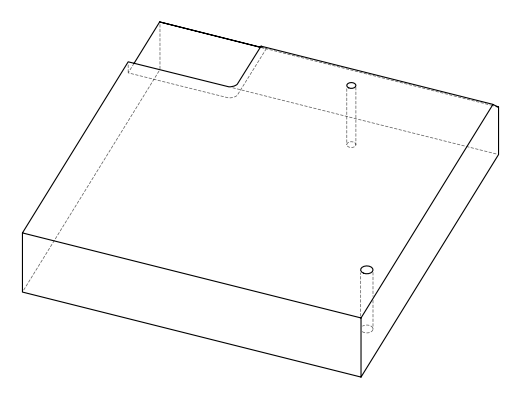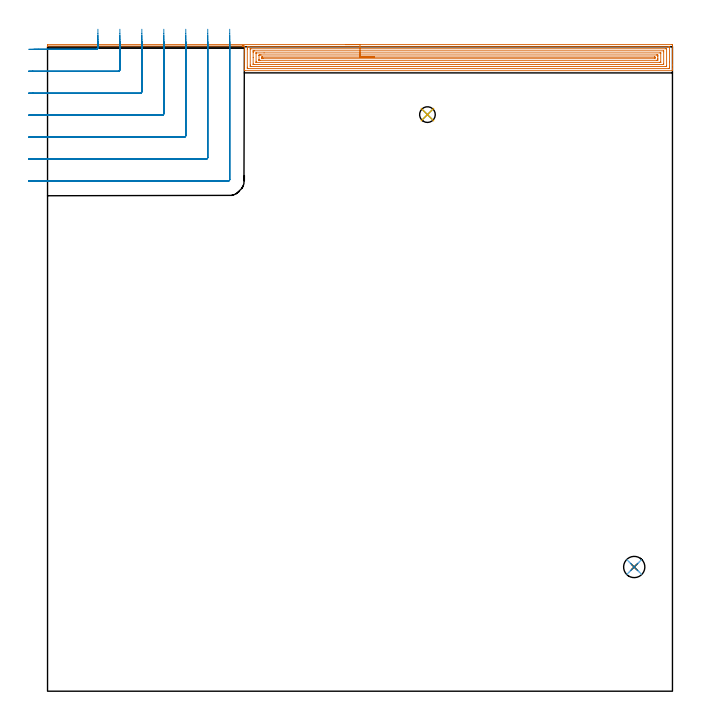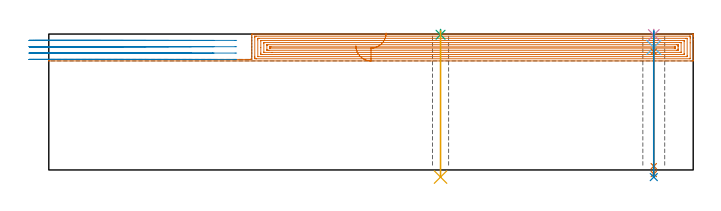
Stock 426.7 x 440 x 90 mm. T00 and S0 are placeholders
(PLAN: 8 operations, 6 tool changes, 27.9 min)
(1 AREA_MILL | FG_CHAMFER_SURFACE | UGT0205_001 | 17.68 min | 63183 mm3)
(2 MILL_CORNER_NOTCH_RECTANGULAR | CORNER_NOTCH_RECTANGULAR | UGT0201_104 | Follow Part, ap 5, ae 75% | 8.87 min | 212394 mm3)
(3 SPOT_DRILL | STEP1HOLE | NXT0321_9005460120000 | 0.03 min | 0 mm3)
(4 SPOT_DRILL_1 | STEP1HOLE_1 | NXT0321_9005460120000 | 0.03 min | 3 mm3)
(5 DRILL_THROUGH_HOLE_INTO_CENTER | STEP1HOLE | UGT0301_502 | 0.39 min | 8046 mm3)
(6 DRILL_BLIND_HOLE_INTO_CENTER | STEP1HOLE_1 | NXT0301_030 | 0.05 min | 220 mm3)
(7 GUN_DRILL_THROUGH_HOLE | STEP1HOLE_1 | UGT0307_001 | 0.44 min | 1572 mm3)
(8 SPADE_DRILL_TO_ENLARGE_THROUGH_HOLE | STEP1HOLE_1 | UGT0306_005 | 0.39 min | 13034 mm3)
(TOOL UGT0205_001 | Chamfer Mill 20 x 3 x 45 deg. | D20 FL50 Z2)
(TOOL UGT0201_104 | End Mill 20 mm | D20 FL22 Z2)
(TOOL NXT0321_9005460120000 | NC Spot Drill, 142deg, 12mm, Carbide, Uncoated | D12 PA142 FL30 Z2)
(TOOL UGT0301_502 | Carbide Drill 10.7 mm | D10.7 PA118 FL94 Z2)
(TOOL NXT0301_030 | Carbide Drill 5.9mm [860.1-0590-018A1-MM 2214] | D5.9 PA140 FL28 Z2)
(TOOL UGT0307_001 | Gun Drill 5 mm | D5 PA130 FL24 Z1)
(TOOL UGT0306_005 | Spade Drill 14.5mm | D14.5 PA132 FL10 Z2)
(OP 1 AREA_MILL)
G17 G21 G94 G90
T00 M6
G54
G17 G0 G90 X203.35 Y441.5 S1061 M3
G43 Z100. H0
Z82.2
G94 G1 X203.388 Z81.328 F250.
X203.502 Z80.464
X203.691 Z79.612
X203.953 Z78.78
X204.287 Z77.974
X204.69 Z77.2
X205.158 Z76.464
X205.69 Z75.772
X206.279 Z75.129
X206.922 Z74.54
X207.614 Z74.009
X208.35 Z73.54
X209.124 Z73.137
X209.93 Z72.803
X210.762 Z72.541
X211.614 Z72.352
X212.478 Z72.238
X213.35 Z72.2
X426.076
X426.472 Y441.496 Z72.202
X426.69 Y441.492 Z72.206
X426.7 Y441.271 Z72.427
Y427.468 Z86.228
Y425.081 Z88.614
Y424.378 Z89.322
Y424.094 Z89.606
Y423.721 Z89.97
X426.692 Y423.703 Z89.988
X426.522 Y423.7 Z90.
X134.695
X134.41 Y423.705 Z89.99
X134.4 Y424.028 Z89.669
Y440.5 Z73.2
X133.815
X133.801 Y440.495 Z73.194
X133.753 Y440.5 Z73.2
X133.745 Y440.496 Z73.195
X133.734 Y440.5 Z73.2
X133.693
X133.69 Y440.498 Z73.198
X133.634 Y440.5 Z73.2
X133.578
X133.566 Y440.498 Z73.196
X133.563 Z73.195
X133.561 Y440.499 Z73.196
X133.556 Y440.5 Z73.2
X133.544 Y440.498 Z73.196
X133.542 Z73.195
X133.521 Y440.5 Z73.2
X133.52 Y440.499 Z73.198
X133.518 Y440.497 Z73.194
X133.509 Y440.499
X133.493 Z73.192
X133.467 Y440.5 Z73.2
X133.457
X133.415
X133.41 Y440.498 Z73.197
X133.354 Y440.5
X132.925 Z73.2
X0.177
X0.009 Y440.503 Z73.188
X0. Y440.524 Z73.166
Y440.9 Z72.799
Y441.186 Z72.513
X0.01 Y441.493 Z72.205
X0.079 Y441.5 Z72.2
X213.35
Y440.086 Z73.614
X424.323 Y440.085 Z73.615
X424.69 Y440.078 Z73.622
X424.694 Y439.961 Z73.739
X424.699 Y439.713 Z73.987
X424.7 Y429.538 Z84.162
Y426.442 Z87.258
X424.699 Y425.965 Z87.735
X424.698 Y425.56 Z88.14
X424.69 Y425.151 Z88.549
X424.682 Y425.12 Z88.58
X424.663 Y425.119 Z88.581
X424.61 Y425.116 Z88.584
X424.503 Y425.115 Z88.585
X424.288 Y425.114 Z88.586
X137.343
X136.483 Y425.119 Z88.581
X136.442 Y425.121 Z88.579
X136.41 Y425.141 Z88.559
X136.404 Y425.159 Z88.541
X136.4 Y425.965 Z87.735
Y426.047 Z87.653
Y438.432 Z75.268
X136.403 Y439.235 Z74.465
X136.405 Y439.311 Z74.389
X136.483 Y440.079 Z73.621
X136.522 Y440.08 Z73.62
X137.377 Y440.086 Z73.614
X137.411
X213.35
Y438.672 Z75.028
X422.176 Y438.671 Z75.029
X422.5 Y438.669 Z75.031
X422.608 Y438.668 Z75.032
X422.685 Y438.665 Z75.035
X422.691 Y438.547 Z75.153
X422.697 Y438.35 Z75.35
X422.699 Y438.153 Z75.547
Y426.85 Z86.85
Y426.654 Z87.046
X422.694 Y426.587 Z87.113
X422.69 Y426.54 Z87.16
X422.661 Y426.535 Z87.165
X422.5 Y426.533 Z87.167
X421.931 Y426.529 Z87.171
X139.164
X138.592 Y426.532 Z87.168
X138.465 Y426.535 Z87.165
X138.41 Y426.538 Z87.162
X138.402 Y426.719 Z86.981
X138.401 Y426.85 Z86.85
X138.4 Y427.606 Z86.094
X138.401 Y438.539 Z75.161
X138.403 Y438.634 Z75.066
X138.406 Y438.656 Z75.044
X138.409 Y438.663 Z75.037
X138.423 Y438.665 Z75.035
X138.515 Y438.668 Z75.032
X138.84 Y438.671 Z75.029
X213.35 Y438.672 Z75.028
Y437.257 Z76.443
X420.579
X420.634 Y437.256 Z76.444
X420.672 Y437.253 Z76.447
X420.689 Y437.251 Z76.449
X420.69 Y437.232 Z76.468
X420.696 Y437.02 Z76.68
X420.7 Y436.594 Z77.106
Y428.632 Z85.068
X420.694 Y428.183 Z85.517
X420.69 Y427.966 Z85.734
X420.685 Y427.949 Z85.751
X420.659 Y427.947 Z85.753
X420.6 Y427.945 Z85.755
X420.502 Y427.943 Z85.757
X140.952
X140.74 Y427.944 Z85.756
X140.541 Y427.947 Z85.753
X140.443 Y427.95 Z85.75
X140.41 Y427.957 Z85.743
X140.408 Y427.987 Z85.713
X140.401 Y428.279 Z85.421
X140.4 Y432.704 Z80.996
Y436.242 Z77.458
Y436.581 Z77.119
X140.402 Y437.125 Z76.575
X140.406 Y437.205 Z76.495
X140.41 Y437.247 Z76.453
X140.441 Y437.25 Z76.45
X140.61 Y437.253 Z76.447
X140.952 Y437.256 Z76.444
X141.162 Y437.257 Z76.443
X213.35
Y435.843 Z77.857
X418.18
X418.477 Y435.84 Z77.86
X418.672 Y435.836 Z77.864
X418.691 Y435.829 Z77.871
X418.695 Y435.818 Z77.882
X418.698 Y435.791 Z77.909
X418.7 Y435.696 Z78.004
X418.699 Y429.504 Z84.196
X418.698 Y429.421 Z84.279
X418.694 Y429.38 Z84.32
X418.691 Y429.366 Z84.334
X418.624 Y429.363 Z84.337
X418.328 Y429.358 Z84.342
X418.18 Y429.357 Z84.343
X418.031
X142.739
X142.591 Y429.358 Z84.342
X142.492 Y429.361 Z84.339
X142.421 Y429.364 Z84.336
X142.41 Y429.393 Z84.307
X142.406 Y429.504 Z84.196
X142.401 Y429.839 Z83.861
Y435.696 Z78.004
X142.402 Y435.78 Z77.92
X142.406 Y435.821 Z77.879
X142.409 Y435.836 Z77.864
X142.443 Y435.838 Z77.862
X142.592 Y435.842 Z77.858
X147.851 Y435.843 Z77.857
X213.35
Y434.429 Z79.271
X415.737 Y434.428 Z79.272
X416.244 Y434.426 Z79.274
X416.638 Y434.422 Z79.278
X416.69 Y434.419 Z79.281
X416.696 Y434.364 Z79.336
X416.699 Y433.927 Z79.773
X416.7 Y433.475 Z80.225
Y432.158 Z81.542
Y431.707 Z81.993
X416.697 Y431.273 Z82.427
X416.692 Y430.83 Z82.87
X416.679 Y430.778 Z82.922
X416.624 Y430.776 Z82.924
X416.497 Y430.773 Z82.927
X416.244 Y430.772 Z82.928
X415.857 Y430.771 Z82.929
X145.034 Y430.772 Z82.928
X144.527 Y430.774 Z82.926
X144.455 Y430.775 Z82.925
X144.419 Y430.778 Z82.922
X144.41 Y430.896 Z82.804
X144.403 Y431.147 Z82.553
X144.401 Y431.273 Z82.427
Y434.052 Z79.648
X144.403 Y434.178 Z79.522
X144.41 Y434.422 Z79.278
X144.527 Y434.424 Z79.276
X144.915 Y434.427 Z79.273
X145.421 Y434.429 Z79.271
X145.807
X213.35
Y433.015 Z80.685
X414.485 Y433.014 Z80.686
X414.66 Y433.008 Z80.692
X414.691 Y433.003 Z80.697
X414.695 Y432.98 Z80.72
X414.698 Y432.954 Z80.746
X414.699 Y432.927 Z80.773
X414.7 Y432.801 Z80.899
Y432.479 Z81.221
X414.698 Y432.359 Z81.341
X414.695 Y432.278 Z81.422
X414.69 Y432.215 Z81.485
X414.683 Y432.192 Z81.508
X414.428 Y432.185 Z81.515
X147.208
X146.763 Y432.186 Z81.514
X146.555 Y432.188 Z81.512
X146.452 Y432.191 Z81.509
X146.41 Y432.193 Z81.507
X146.409 Y432.232 Z81.468
X146.402 Y432.956 Z80.744
X146.407 Y432.999 Z80.701
X146.409 Y433.007 Z80.693
X146.424 Y433.009 Z80.691
X146.475 Y433.012 Z80.688
X146.58 Y433.014 Z80.686
X213.35 Y433.015 Z80.685
X214.222 Z80.723
X215.086 Z80.837
X215.938 Z81.026
X216.77 Z81.288
X217.576 Z81.622
X218.35 Z82.025
X219.086 Z82.494
X219.778 Z83.025
X220.421 Z83.614
X221.01 Z84.257
X221.542 Z84.95
X222.01 Z85.685
X222.413 Z86.459
X222.747 Z87.265
X223.009 Z88.097
X223.198 Z88.949
X223.312 Z89.814
X223.35 Z90.685
G0 Z100.
M5
M2
(OP 2 MILL_CORNER_NOTCH_RECTANGULAR)
G17 G21 G94 G90
T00 M6
G54
G17 G0 G90 X-9.258 Y438.3 S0 M3
G43 Z100. H0
Z85.8
G94 G1 X-6.258 F250.
X33.407 F500.
G3 X34.4 Y439.293 R1.
G1 Y440.5
Y443.5 F250.
G0 Z100.
X-13. Y423.3
Z85.8
G1 X-10.
X48.407 F500.
G3 X49.4 Y424.293 R1.
G1 Y440.5
Y443.5 F250.
G0 Z100.
X-13. Y408.3
Z85.8
G1 X-10.
X63.406 F500.
G3 X64.4 Y409.294 R1.
G1 Y440.5
Y443.5 F250.
G0 Z100.
X-13. Y393.3
Z85.8
G1 X-10.
X78.406 F500.
G3 X79.4 Y394.294 R1.
G1 Y440.5
Y443.5 F250.
G0 Z100.
X-13. Y378.3
Z85.8
G1 X-10.
X93.406 F500.
G3 X94.4 Y379.294 R1.
G1 Y440.5
Y443.5 F250.
G0 Z100.
X-13. Y363.3
Z85.8
G1 X-10.
X108.405 F500.
G3 X109.4 Y364.295 R1.
G1 Y440.5
Y443.5 F250.
G0 Z100.
X-13. Y348.3
Z85.8
G1 X-10.
X123.405 F500.
G3 X124.4 Y349.295 R1.
G1 Y440.5
Y443.5 F250.
G0 Z100.
X-9.38 Y438.3
Z81.6
G1 X-6.38
X33.407 F500.
G3 X34.4 Y439.293 R1.
G1 Y440.6
Y443.6 F250.
G0 Z100.
X-13. Y423.3
Z81.6
G1 X-10.
X48.407 F500.
G3 X49.4 Y424.293 R1.
G1 Y440.6
Y443.6 F250.
G0 Z100.
X-13. Y408.3
Z81.6
G1 X-10.
X63.406 F500.
G3 X64.4 Y409.294 R1.
G1 Y440.6
Y443.6 F250.
G0 Z100.
X-13. Y393.3
Z81.6
G1 X-10.
X78.406 F500.
G3 X79.4 Y394.294 R1.
G1 Y440.6
Y443.6 F250.
G0 Z100.
X-13. Y378.3
Z81.6
G1 X-10.
X93.406 F500.
G3 X94.4 Y379.294 R1.
G1 Y440.6
Y443.6 F250.
G0 Z100.
X-13. Y363.3
Z81.6
G1 X-10.
X108.405 F500.
G3 X109.4 Y364.295 R1.
G1 Y440.6
Y443.6 F250.
G0 Z100.
X-13. Y348.3
Z81.6
G1 X-10.
X123.405 F500.
G3 X124.4 Y349.295 R1.
G1 Y440.6
Y443.6 F250.
G0 Z100.
X-12.367 Y438.3
Z77.4
G1 X-9.367
X33.407 F500.
G3 X34.4 Y439.293 R1.
G1 Y444.8
Y447.8 F250.
G0 Z100.
X-13. Y423.3
Z77.4
G1 X-10.
X48.407 F500.
G3 X49.4 Y424.293 R1.
G1 Y444.8
Y447.8 F250.
G0 Z100.
X-13. Y408.3
Z77.4
G1 X-10.
X63.406 F500.
G3 X64.4 Y409.294 R1.
G1 Y444.8
Y447.8 F250.
G0 Z100.
X-13. Y393.3
Z77.4
G1 X-10.
X78.406 F500.
G3 X79.4 Y394.294 R1.
G1 Y444.8
Y447.8 F250.
G0 Z100.
X-13. Y378.3
Z77.4
G1 X-10.
X93.406 F500.
G3 X94.4 Y379.294 R1.
G1 Y444.8
Y447.8 F250.
G0 Z100.
X-13. Y363.3
Z77.4
G1 X-10.
X108.405 F500.
G3 X109.4 Y364.295 R1.
G1 Y444.8
Y447.8 F250.
G0 Z100.
X-13. Y348.3
Z77.4
G1 X-10.
X123.405 F500.
G3 X124.4 Y349.295 R1.
G1 Y444.8
Y447.8 F250.
G0 Z100.
X-13. Y438.3
Z73.2
G1 X-10.
X33.407 F500.
G3 X34.4 Y439.293 R1.
G1 Y448.999
Y451.999 F250.
G0 Z100.
X-13. Y423.3
Z73.2
G1 X-10.
X48.407 F500.
G3 X49.4 Y424.293 R1.
G1 Y448.999
Y451.999 F250.
G0 Z100.
X-13. Y408.3
Z73.2
G1 X-10.
X63.406 F500.
G3 X64.4 Y409.294 R1.
G1 Y448.999
Y451.999 F250.
G0 Z100.
X-13. Y393.3
Z73.2
G1 X-10.
X78.406 F500.
G3 X79.4 Y394.294 R1.
G1 Y448.999
Y451.999 F250.
G0 Z100.
X-13. Y378.3
Z73.2
G1 X-10.
X93.405 F500.
G3 X94.4 Y379.295 R1.
G1 Y448.999
Y451.999 F250.
G0 Z100.
X-13. Y363.3
Z73.2
G1 X-10.
X108.405 F500.
G3 X109.4 Y364.295 R1.
G1 Y448.999
Y451.999 F250.
G0 Z100.
X-13. Y348.3
Z73.2
G1 X-10.
X123.405 F500.
G3 X124.4 Y349.295 R1.
G1 Y448.999
Y451.999 F250.
G0 Z100.
M5
M2
(OP 3 SPOT_DRILL)
G17 G21 G94 G90
T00 M6
G54
G17 G0 G90 X259.4 Y393.7 S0 M3
G43 Z100. H0
G94 G81 G98 Z89.539 F250. R93.
G80
M5
M2
(OP 4 SPOT_DRILL_1)
G17 G21 G94 G90
T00 M6
G54
G17 G0 G90 X400.6 Y84.8 S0 M3
G43 Z100. H0
G94 G81 G98 Z89.376 F250. R93.
G80
M5
M2
(OP 5 DRILL_THROUGH_HOLE_INTO_CENTER)
G17 G21 G94 G90
T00 M6
G54
G17 G0 G90 X259.4 Y393.7 S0 M3
G43 Z100. H0
G94 G73 G98 Z-4.715 F250. Q10.524 R92.
G80
M5
M2
(OP 6 DRILL_BLIND_HOLE_INTO_CENTER)
G17 G21 G94 G90
T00 M6
G54
G17 G0 G90 X400.6 Y84.8 S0 M3
G43 Z100. H1
G94 G81 G98 Z81.15 F250. R92.
G80
M5
M2
(OP 7 GUN_DRILL_THROUGH_HOLE)
G17 G21 G94 G90
T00 M6
G54
G17 G0 G90 X400.6 Y84.8 M8
G43 Z100. H0
Z89.672
S716 M3
G94 G1 Z78.394 F125. M26
G4 X.084
Z2.5 F250.
G4 X.084
Z-2.666 F125.
G4 X.084
M5
M9
G0 Z89.672
Z100.
M2
(OP 8 SPADE_DRILL_TO_ENLARGE_THROUGH_HOLE)
G17 G21 G94 G90
T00 M6
G54
G17 G0 G90 X400.6 Y84.8 S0 M3
G43 Z100. H0
G94 G73 G98 Z-4.728 F250. Q13.533 R92.
G80
M5
M2
